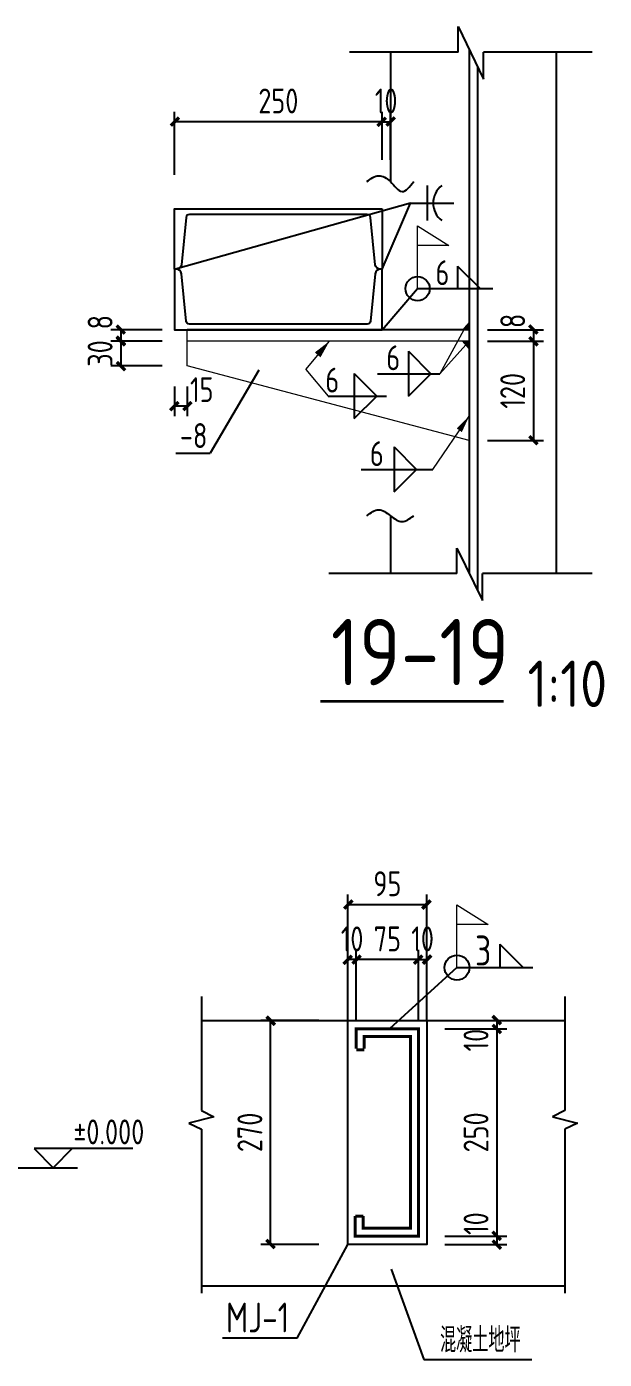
# Model space of a CAD drawing. Header units: millimetres. Extents: x 865490 to 879904, y 39442 to 44891.
# Drawn here: x 876024.8 to 876094.4, y 39567.5 to 39728.2 of the extents above; entities that cross this region are included whole.
import ezdxf

# ---------------------------------------------------------------- set-up
doc = ezdxf.new("R2010")
doc.units = ezdxf.units.MM
doc.header["$LTSCALE"] = 1000
doc.header["$MEASUREMENT"] = 0
for name, color, linetype in [('D1', 112, 'Continuous'), ('D2', 6, 'Continuous'), ('DIM', 7, 'Continuous'), ('M_Prof', 2, 'Continuous'), ('Prof', 2, 'Continuous'), ('THIN', 7, 'Continuous'), ('文字', 7, 'Continuous'), ('柱子', 8, 'Continuous'), ('桩', 6, 'Continuous')]:
    doc.layers.add(name, color=color, linetype=linetype)
for name, color, linetype, lineweight in [('D3', 62, 'Continuous', 9), ('数字', 3, 'Continuous', 9), ('细实线', 1, 'Continuous', 20)]:
    doc.layers.add(name, color=color, linetype=linetype, lineweight=lineweight)
doc.styles.add('GBHZ', font='gbenor.shx', dxfattribs={"width": 0.9, "bigfont": 'gbcbig.shx'})
doc.dimstyles.new('Y10', dxfattribs={"dimscale": 0, "dimtxt": 3, "dimasz": 0.01, "dimexe": 1.2, "dimexo": 1, "dimgap": 1, "dimtad": 1, "dimdec": 0, "dimlfac": 10, "dimzin": 0, "dimdsep": 46, "dimtxsty": 'GBHZ', "dimblk1": 'DX', "dimblk2": 'DX', "dimsah": 1, "dimcen": 0.09, "dimdle": 1, "dimadec": 0, "dimazin": 0, "dimtfac": 1, "dimtdec": 0, "dimtix": 1, "dimtmove": 2, "dimatfit": 3, "dimldrblk": 'DX', "dimfxl": 0, "dimtolj": 1, "dimtzin": 0, "dimarcsym": 0})

# ---------------------------------------------------------------- blocks, each defined once
blk = doc.blocks.new('DX')
at = {"color": 0, "linetype": 'ByBlock', "const_width": 40}
blk.add_lwpolyline([(-54, -51), (46, 49)], dxfattribs=at)
blk = doc.blocks.new('*D961')
at = {"layer": 'Defpoints', "color": 0, "linetype": 'ByBlock', "transparency": 16777216}
for p in [(876079.34, 39691.62), (876079.34, 39690.27), (876085.86, 39690.27)]:
    blk.add_point(p, dxfattribs=at)
at = {"layer": 'DIM', "color": 0, "linetype": 'ByBlock', "lineweight": -2, "transparency": 16777216}
for p, q in [((876080.34, 39691.62), (876087.06, 39691.62)), ((876085.86, 39691.63), (876085.86, 39691.64)), ((876085.86, 39691.62), (876085.86, 39690.27)), ((876080.34, 39690.27), (876087.06, 39690.27)), ((876085.86, 39690.26), (876085.86, 39690.25))]:
    blk.add_line(p, q, dxfattribs=at)
at = {"layer": 'DIM', "color": 0, "linetype": 'ByBlock', "lineweight": -2, "transparency": 16777216, "xscale": 0.01, "yscale": 0.01, "zscale": 0.01}
for p, rotation in [((876085.86, 39691.62), 270), ((876085.86, 39690.27), 90)]:
    blk.add_blockref('DX', p, dxfattribs=dict(at, rotation=rotation))
at = {"layer": 'DIM', "color": 0, "linetype": 'ByBlock', "transparency": 16777216, "insert": (876083.36, 39692.7), "char_height": 3, "attachment_point": 5, "rotation": 90, "style": 'GBHZ'}
blk.add_mtext('\\A1;8', dxfattribs=at)
blk = doc.blocks.new('*D962')
at = {"layer": 'Defpoints', "color": 0, "linetype": 'ByBlock', "transparency": 16777216}
for p in [(876079.34, 39690.27), (876079.34, 39678.27), (876085.86, 39678.27)]:
    blk.add_point(p, dxfattribs=at)
at = {"layer": 'DIM', "color": 0, "linetype": 'ByBlock', "lineweight": -2, "transparency": 16777216}
for p, q in [((876080.34, 39690.27), (876087.06, 39690.27)), ((876085.86, 39690.26), (876085.86, 39678.28)), ((876080.34, 39678.27), (876087.06, 39678.27))]:
    blk.add_line(p, q, dxfattribs=at)
at = {"layer": 'DIM', "color": 0, "linetype": 'ByBlock', "lineweight": -2, "transparency": 16777216, "xscale": 0.01, "yscale": 0.01, "zscale": 0.01}
for p, rotation in [((876085.86, 39690.27), 90), ((876085.86, 39678.27), 270)]:
    blk.add_blockref('DX', p, dxfattribs=dict(at, rotation=rotation))
at = {"layer": 'DIM', "color": 0, "linetype": 'ByBlock', "transparency": 16777216, "insert": (876083.36, 39684.27), "char_height": 3, "attachment_point": 5, "rotation": 90, "style": 'GBHZ'}
blk.add_mtext('\\A1;120', dxfattribs=at)
blk = doc.blocks.new('*D963')
at = {"layer": 'Defpoints', "color": 0, "linetype": 'ByBlock', "transparency": 16777216}
for p in [(876068.61, 39716.71), (876067.61, 39711.12), (876068.61, 39711.12)]:
    blk.add_point(p, dxfattribs=at)
at = {"layer": 'DIM', "color": 0, "linetype": 'ByBlock', "lineweight": -2, "transparency": 16777216}
for p, q in [((876067.61, 39712.12), (876067.61, 39717.91)), ((876068.61, 39712.12), (876068.61, 39717.91)), ((876067.6, 39716.71), (876067.59, 39716.71)), ((876067.61, 39716.71), (876068.61, 39716.71)), ((876068.62, 39716.71), (876068.63, 39716.71))]:
    blk.add_line(p, q, dxfattribs=at)
at = {"layer": 'DIM', "color": 0, "linetype": 'ByBlock', "lineweight": -2, "transparency": 16777216, "xscale": 0.01, "yscale": 0.01, "zscale": 0.01}
blk.add_blockref('DX', (876067.61, 39716.71), dxfattribs=at)
at = {"layer": 'DIM', "color": 0, "linetype": 'ByBlock', "lineweight": -2, "transparency": 16777216, "xscale": 0.01, "yscale": 0.01, "zscale": 0.01, "rotation": 180}
blk.add_blockref('DX', (876068.61, 39716.71), dxfattribs=at)
at = {"layer": 'DIM', "color": 0, "linetype": 'ByBlock', "transparency": 16777216, "insert": (876068.11, 39719.21), "char_height": 3, "attachment_point": 5, "style": 'GBHZ'}
blk.add_mtext('\\A1;10', dxfattribs=at)
blk = doc.blocks.new('*D964')
at = {"layer": 'Defpoints', "color": 0, "linetype": 'ByBlock', "transparency": 16777216}
for p in [(876042.09, 39691.62, 5), (876036.13, 39690.27), (876042.09, 39690.27, 5)]:
    blk.add_point(p, dxfattribs=at)
at = {"layer": 'DIM', "color": 0, "linetype": 'ByBlock', "lineweight": -2, "transparency": 16777216}
for p, q in [((876041.09, 39691.62), (876034.93, 39691.62)), ((876036.13, 39691.63), (876036.13, 39691.64)), ((876036.13, 39691.62), (876036.13, 39690.27)), ((876041.09, 39690.27), (876034.93, 39690.27)), ((876036.13, 39690.26), (876036.13, 39690.25))]:
    blk.add_line(p, q, dxfattribs=at)
at = {"layer": 'DIM', "color": 0, "linetype": 'ByBlock', "lineweight": -2, "transparency": 16777216, "xscale": 0.01, "yscale": 0.01, "zscale": 0.01}
for p, rotation in [((876036.13, 39691.62), 270), ((876036.13, 39690.27), 90)]:
    blk.add_blockref('DX', p, dxfattribs=dict(at, rotation=rotation))
at = {"layer": 'DIM', "color": 0, "linetype": 'ByBlock', "transparency": 16777216, "insert": (876033.63, 39692.54), "char_height": 3, "width": 0.8692, "attachment_point": 5, "rotation": 90, "style": 'GBHZ'}
blk.add_mtext('\\A1;8', dxfattribs=at)
blk = doc.blocks.new('*D965')
at = {"layer": 'Defpoints', "color": 0, "linetype": 'ByBlock', "transparency": 16777216}
for p in [(876042.09, 39690.27, 5), (876036.13, 39687.27), (876042.09, 39687.27, 5)]:
    blk.add_point(p, dxfattribs=at)
at = {"layer": 'DIM', "color": 0, "linetype": 'ByBlock', "lineweight": -2, "transparency": 16777216}
for p, q in [((876041.09, 39690.27), (876034.93, 39690.27)), ((876036.13, 39690.28), (876036.13, 39690.29)), ((876036.13, 39690.27), (876036.13, 39687.27)), ((876041.09, 39687.27), (876034.93, 39687.27)), ((876036.13, 39687.26), (876036.13, 39687.25))]:
    blk.add_line(p, q, dxfattribs=at)
at = {"layer": 'DIM', "color": 0, "linetype": 'ByBlock', "lineweight": -2, "transparency": 16777216, "xscale": 0.01, "yscale": 0.01, "zscale": 0.01}
for p, rotation in [((876036.13, 39690.27), 270), ((876036.13, 39687.27), 90)]:
    blk.add_blockref('DX', p, dxfattribs=dict(at, rotation=rotation))
at = {"layer": 'DIM', "color": 0, "linetype": 'ByBlock', "transparency": 16777216, "insert": (876033.63, 39688.77), "char_height": 3, "attachment_point": 5, "rotation": 90, "style": 'GBHZ'}
blk.add_mtext('\\A1;30', dxfattribs=at)
blk = doc.blocks.new('*D966')
at = {"layer": 'Defpoints', "color": 0, "linetype": 'ByBlock', "transparency": 16777216}
for p in [(876042.61, 39685.8, 5), (876044.11, 39685.8, 5), (876042.61, 39682.42)]:
    blk.add_point(p, dxfattribs=at)
at = {"layer": 'DIM', "color": 0, "linetype": 'ByBlock', "lineweight": -2, "transparency": 16777216}
for p, q in [((876042.61, 39684.8), (876042.61, 39681.22)), ((876044.11, 39684.8), (876044.11, 39681.22)), ((876042.6, 39682.42), (876042.59, 39682.42)), ((876044.11, 39682.42), (876042.61, 39682.42)), ((876044.12, 39682.42), (876044.13, 39682.42))]:
    blk.add_line(p, q, dxfattribs=at)
at = {"layer": 'DIM', "color": 0, "linetype": 'ByBlock', "lineweight": -2, "transparency": 16777216, "xscale": 0.01, "yscale": 0.01, "zscale": 0.01}
blk.add_blockref('DX', (876042.61, 39682.42), dxfattribs=at)
at = {"layer": 'DIM', "color": 0, "linetype": 'ByBlock', "lineweight": -2, "transparency": 16777216, "xscale": 0.01, "yscale": 0.01, "zscale": 0.01, "rotation": 180}
blk.add_blockref('DX', (876044.11, 39682.42), dxfattribs=at)
at = {"layer": 'DIM', "color": 0, "linetype": 'ByBlock', "transparency": 16777216, "insert": (876045.88, 39684.41), "char_height": 3, "attachment_point": 5, "style": 'GBHZ'}
blk.add_mtext('\\A1;15', dxfattribs=at)
blk = doc.blocks.new('*D969')
at = {"layer": 'Defpoints', "color": 0, "linetype": 'ByBlock', "transparency": 16777216}
for p in [(876042.61, 39716.71), (876067.61, 39711.12, 5), (876042.61, 39709.32, 5)]:
    blk.add_point(p, dxfattribs=at)
at = {"layer": 'DIM', "color": 0, "linetype": 'ByBlock', "lineweight": -2, "transparency": 16777216}
for p, q in [((876042.61, 39710.32), (876042.61, 39717.91)), ((876067.61, 39712.12), (876067.61, 39717.91)), ((876067.6, 39716.71), (876042.62, 39716.71))]:
    blk.add_line(p, q, dxfattribs=at)
at = {"layer": 'DIM', "color": 0, "linetype": 'ByBlock', "lineweight": -2, "transparency": 16777216, "xscale": 0.01, "yscale": 0.01, "zscale": 0.01, "rotation": 180}
blk.add_blockref('DX', (876042.61, 39716.71), dxfattribs=at)
at = {"layer": 'DIM', "color": 0, "linetype": 'ByBlock', "lineweight": -2, "transparency": 16777216, "xscale": 0.01, "yscale": 0.01, "zscale": 0.01}
blk.add_blockref('DX', (876067.61, 39716.71), dxfattribs=at)
at = {"layer": 'DIM', "color": 0, "linetype": 'ByBlock', "transparency": 16777216, "insert": (876055.11, 39719.21), "char_height": 3, "attachment_point": 5, "style": 'GBHZ'}
blk.add_mtext('\\A1;250', dxfattribs=at)
blk = doc.blocks.new('*D1401')
at = {"layer": 'Defpoints', "color": 0, "transparency": 16777216}
for p in [(876064.5, 39615.7), (876064.5, 39607.38), (876072, 39607.38)]:
    blk.add_point(p, dxfattribs=at)
at = {"layer": 'DIM', "color": 0, "lineweight": -2, "transparency": 16777216}
for p, q in [((876064.5, 39608.38), (876064.5, 39616.9)), ((876072, 39608.38), (876072, 39616.9)), ((876071.99, 39615.7), (876064.51, 39615.7))]:
    blk.add_line(p, q, dxfattribs=at)
at = {"layer": 'DIM', "color": 0, "lineweight": -2, "transparency": 16777216, "xscale": 0.01, "yscale": 0.01, "zscale": 0.01, "rotation": 180}
blk.add_blockref('DX', (876064.5, 39615.7), dxfattribs=at)
at = {"layer": 'DIM', "color": 0, "lineweight": -2, "transparency": 16777216, "xscale": 0.01, "yscale": 0.01, "zscale": 0.01}
blk.add_blockref('DX', (876072, 39615.7), dxfattribs=at)
at = {"layer": 'DIM', "color": 0, "transparency": 16777216, "insert": (876068.25, 39618.2), "char_height": 3, "attachment_point": 5, "style": 'GBHZ'}
blk.add_mtext('\\A1;75', dxfattribs=at)
blk = doc.blocks.new('*D1402')
at = {"layer": 'Defpoints', "color": 0, "transparency": 16777216}
for p in [(876063.5, 39615.7), (876063.5, 39608.38), (876064.5, 39607.38)]:
    blk.add_point(p, dxfattribs=at)
at = {"layer": 'DIM', "color": 0, "lineweight": -2, "transparency": 16777216}
for p, q in [((876063.5, 39609.38), (876063.5, 39616.9)), ((876064.5, 39608.38), (876064.5, 39616.9)), ((876063.49, 39615.7), (876063.48, 39615.7)), ((876064.5, 39615.7), (876063.5, 39615.7)), ((876064.51, 39615.7), (876064.52, 39615.7))]:
    blk.add_line(p, q, dxfattribs=at)
at = {"layer": 'DIM', "color": 0, "lineweight": -2, "transparency": 16777216, "xscale": 0.01, "yscale": 0.01, "zscale": 0.01}
blk.add_blockref('DX', (876063.5, 39615.7), dxfattribs=at)
at = {"layer": 'DIM', "color": 0, "lineweight": -2, "transparency": 16777216, "xscale": 0.01, "yscale": 0.01, "zscale": 0.01, "rotation": 180}
blk.add_blockref('DX', (876064.5, 39615.7), dxfattribs=at)
at = {"layer": 'DIM', "color": 0, "transparency": 16777216, "insert": (876064, 39618.2), "char_height": 3, "attachment_point": 5, "style": 'GBHZ'}
blk.add_mtext('\\A1;10', dxfattribs=at)
blk = doc.blocks.new('*D1403')
at = {"layer": 'Defpoints', "color": 0, "transparency": 16777216}
for p in [(876074.17, 39608.38), (876074.17, 39607.38), (876081.44, 39607.38)]:
    blk.add_point(p, dxfattribs=at)
at = {"layer": 'DIM', "color": 0, "lineweight": -2, "transparency": 16777216}
for p, q in [((876075.17, 39608.38), (876082.64, 39608.38)), ((876081.44, 39608.39), (876081.44, 39608.4)), ((876081.44, 39608.38), (876081.44, 39607.38)), ((876075.17, 39607.38), (876082.64, 39607.38)), ((876081.44, 39607.37), (876081.44, 39607.36))]:
    blk.add_line(p, q, dxfattribs=at)
at = {"layer": 'DIM', "color": 0, "lineweight": -2, "transparency": 16777216, "xscale": 0.01, "yscale": 0.01, "zscale": 0.01}
for p, rotation in [((876081.44, 39608.38), 270), ((876081.44, 39607.38), 90)]:
    blk.add_blockref('DX', p, dxfattribs=dict(at, rotation=rotation))
at = {"layer": 'DIM', "color": 0, "transparency": 16777216, "insert": (876078.94, 39606), "char_height": 3, "attachment_point": 5, "rotation": 90, "style": 'GBHZ'}
blk.add_mtext('\\A1;10', dxfattribs=at)
blk = doc.blocks.new('*D1404')
at = {"layer": 'Defpoints', "color": 0, "transparency": 16777216}
for p in [(876074.17, 39607.38), (876074.17, 39582.38), (876081.44, 39582.38)]:
    blk.add_point(p, dxfattribs=at)
at = {"layer": 'DIM', "color": 0, "lineweight": -2, "transparency": 16777216}
for p, q in [((876075.17, 39607.38), (876082.64, 39607.38)), ((876081.44, 39607.37), (876081.44, 39582.39)), ((876075.17, 39582.38), (876082.64, 39582.38))]:
    blk.add_line(p, q, dxfattribs=at)
at = {"layer": 'DIM', "color": 0, "lineweight": -2, "transparency": 16777216, "xscale": 0.01, "yscale": 0.01, "zscale": 0.01}
for p, rotation in [((876081.44, 39607.38), 90), ((876081.44, 39582.38), 270)]:
    blk.add_blockref('DX', p, dxfattribs=dict(at, rotation=rotation))
at = {"layer": 'DIM', "color": 0, "transparency": 16777216, "insert": (876078.94, 39594.88), "char_height": 3, "attachment_point": 5, "rotation": 90, "style": 'GBHZ'}
blk.add_mtext('\\A1;250', dxfattribs=at)
blk = doc.blocks.new('*D1405')
at = {"layer": 'Defpoints', "color": 0, "transparency": 16777216}
for p in [(876074.17, 39582.38), (876074.17, 39581.38), (876081.44, 39581.38)]:
    blk.add_point(p, dxfattribs=at)
at = {"layer": 'DIM', "color": 0, "lineweight": -2, "transparency": 16777216}
for p, q in [((876075.17, 39582.38), (876082.64, 39582.38)), ((876081.44, 39582.39), (876081.44, 39582.4)), ((876081.44, 39582.38), (876081.44, 39581.38)), ((876075.17, 39581.38), (876082.64, 39581.38)), ((876081.44, 39581.37), (876081.44, 39581.36))]:
    blk.add_line(p, q, dxfattribs=at)
at = {"layer": 'DIM', "color": 0, "lineweight": -2, "transparency": 16777216, "xscale": 0.01, "yscale": 0.01, "zscale": 0.01}
for p, rotation in [((876081.44, 39582.38), 270), ((876081.44, 39581.38), 90)]:
    blk.add_blockref('DX', p, dxfattribs=dict(at, rotation=rotation))
at = {"layer": 'DIM', "color": 0, "transparency": 16777216, "insert": (876078.94, 39583.88), "char_height": 3, "attachment_point": 5, "rotation": 90, "style": 'GBHZ'}
blk.add_mtext('\\A1;10', dxfattribs=at)
blk = doc.blocks.new('*D1406')
at = {"layer": 'Defpoints', "color": 0, "transparency": 16777216}
for p in [(876054.18, 39608.38), (876061, 39608.38), (876061, 39581.38)]:
    blk.add_point(p, dxfattribs=at)
at = {"layer": 'DIM', "color": 0, "lineweight": -2, "transparency": 16777216}
for p, q in [((876060, 39608.38), (876052.98, 39608.38)), ((876054.18, 39581.39), (876054.18, 39608.37)), ((876060, 39581.38), (876052.98, 39581.38))]:
    blk.add_line(p, q, dxfattribs=at)
at = {"layer": 'DIM', "color": 0, "lineweight": -2, "transparency": 16777216, "xscale": 0.01, "yscale": 0.01, "zscale": 0.01}
for p, rotation in [((876054.18, 39608.38), 90), ((876054.18, 39581.38), 270)]:
    blk.add_blockref('DX', p, dxfattribs=dict(at, rotation=rotation))
at = {"layer": 'DIM', "color": 0, "transparency": 16777216, "insert": (876051.68, 39594.88), "char_height": 3, "attachment_point": 5, "rotation": 90, "style": 'GBHZ'}
blk.add_mtext('\\A1;270', dxfattribs=at)
blk = doc.blocks.new('*D1407')
at = {"layer": 'Defpoints', "color": 0, "transparency": 16777216}
for p in [(876073, 39615.7), (876073, 39608.38), (876072, 39607.38)]:
    blk.add_point(p, dxfattribs=at)
at = {"layer": 'DIM', "color": 0, "lineweight": -2, "transparency": 16777216}
for p, q in [((876072, 39608.38), (876072, 39616.9)), ((876073, 39609.38), (876073, 39616.9)), ((876071.99, 39615.7), (876071.98, 39615.7)), ((876072, 39615.7), (876073, 39615.7)), ((876073.01, 39615.7), (876073.02, 39615.7))]:
    blk.add_line(p, q, dxfattribs=at)
at = {"layer": 'DIM', "color": 0, "lineweight": -2, "transparency": 16777216, "xscale": 0.01, "yscale": 0.01, "zscale": 0.01}
blk.add_blockref('DX', (876072, 39615.7), dxfattribs=at)
at = {"layer": 'DIM', "color": 0, "lineweight": -2, "transparency": 16777216, "xscale": 0.01, "yscale": 0.01, "zscale": 0.01, "rotation": 180}
blk.add_blockref('DX', (876073, 39615.7), dxfattribs=at)
at = {"layer": 'DIM', "color": 0, "transparency": 16777216, "insert": (876072.5, 39618.2), "char_height": 3, "attachment_point": 5, "style": 'GBHZ'}
blk.add_mtext('\\A1;10', dxfattribs=at)
blk = doc.blocks.new('*D1408')
at = {"layer": 'Defpoints', "color": 0, "transparency": 16777216}
for p in [(876073, 39622.35), (876063.5, 39607.38), (876073, 39607.38)]:
    blk.add_point(p, dxfattribs=at)
at = {"layer": 'DIM', "color": 0, "lineweight": -2, "transparency": 16777216}
for p, q in [((876063.5, 39608.38), (876063.5, 39623.55)), ((876073, 39608.38), (876073, 39623.55)), ((876063.51, 39622.35), (876072.99, 39622.35))]:
    blk.add_line(p, q, dxfattribs=at)
at = {"layer": 'DIM', "color": 0, "lineweight": -2, "transparency": 16777216, "xscale": 0.01, "yscale": 0.01, "zscale": 0.01, "rotation": 180}
blk.add_blockref('DX', (876063.5, 39622.35), dxfattribs=at)
at = {"layer": 'DIM', "color": 0, "lineweight": -2, "transparency": 16777216, "xscale": 0.01, "yscale": 0.01, "zscale": 0.01}
blk.add_blockref('DX', (876073, 39622.35), dxfattribs=at)
at = {"layer": 'DIM', "color": 0, "transparency": 16777216, "insert": (876068.25, 39624.85), "char_height": 3, "attachment_point": 5, "style": 'GBHZ'}
blk.add_mtext('\\A1;95', dxfattribs=at)

msp = doc.modelspace()

# ---------------------------------------------------------------- linework, layer by layer
at = {"color": 6, "linetype": 'ByBlock'}
for p, q in [((876076.643, 39614.741), (876068.5, 39607.379)), ((876057.386, 39570.091), (876063.5, 39581.379)), ((876057.386, 39570.091), (876048.393, 39570.091))]:
    msp.add_line(p, q, dxfattribs=at)
at = {"color": 6, "linetype": 'ByBlock', "elevation": 0}
msp.add_lwpolyline([(876063.5, 39608.379), (876073, 39608.379), (876073, 39581.379), (876063.5, 39581.379)], close=True, dxfattribs=at)
at = {"color": 6, "linetype": 'ByBlock', "const_width": 0.36}
for points in [[(876064.5, 39604.979), (876064.5, 39607.379), (876072, 39607.379), (876072, 39582.379), (876064.38, 39582.379), (876064.38, 39584.779)], [(876065.46, 39604.979), (876065.46, 39606.419), (876071.04, 39606.419), (876071.04, 39583.339), (876065.34, 39583.339), (876065.34, 39584.779)], [(876065.46, 39604.846), (876064.5, 39604.846)], [(876065.34, 39584.779), (876064.38, 39584.779)]]:
    msp.add_lwpolyline(points, dxfattribs=at)
at = {"color": 6, "linetype": 'ByBlock'}
msp.add_circle((876076.643, 39614.741), 1.5, dxfattribs=at)
at = {"layer": 'D1', "color": 251}
for p, q in [((876076.775, 39725.082, 5), (876076.775, 39728.168, 5)), ((876076.775, 39728.168, 5), (876079.852, 39721.846, 5)), ((876076.775, 39725.082, 5), (876063.669, 39725.082, 5)), ((876079.852, 39721.846, 5), (876079.852, 39725.082, 5)), ((876092.938, 39725.082, 5), (876079.852, 39725.082, 5)), ((876073.073, 39704.788, 10), (876073.073, 39709.007, 10)), ((876071.021, 39706.898, 10), (876042.72, 39698.923, 5)), ((876067.61, 39698.923, 5), (876071.021, 39706.898, 10)), ((876071.021, 39706.898, 10), (876076.247, 39706.898, 10)), ((876076.721, 39699.29), (876076.721, 39696.585)), ((876076.721, 39699.29), (876079.426, 39696.585)), ((876067.61, 39691.623, 5), (876071.894, 39696.585)), ((876071.894, 39696.585), (876080.977, 39696.585)), ((876070.801, 39689.032, 5), (876070.801, 39683.623, 5)), ((876070.801, 39689.032, 5), (876073.505, 39686.328, 5)), ((876064.269, 39686.344, 5), (876064.269, 39680.935, 5)), ((876064.269, 39686.344, 5), (876066.973, 39683.64, 5)), ((876067.046, 39686.328, 5), (876074.592, 39686.328, 5)), ((876070.801, 39683.623, 5), (876073.505, 39686.328, 5)), ((876061.127, 39683.64, 5), (876068.149, 39683.64, 5)), ((876064.269, 39680.935, 5), (876066.973, 39683.64, 5)), ((876069.072, 39677.503, 5), (876071.776, 39674.799, 5)), ((876069.072, 39677.503, 5), (876069.072, 39672.094, 5)), ((876065.1, 39674.799, 5), (876073.727, 39674.799, 5)), ((876069.072, 39672.094, 5), (876071.776, 39674.799, 5)), ((876076.624, 39665.316, 5), (876079.701, 39658.995, 5)), ((876076.624, 39662.23, 5), (876076.624, 39665.316, 5)), ((876076.624, 39662.23, 5), (876061.179, 39662.23, 5)), ((876079.701, 39658.995, 5), (876079.701, 39662.23, 5)), ((876092.938, 39662.23, 5), (876079.701, 39662.23, 5))]:
    msp.add_line(p, q, dxfattribs=at)
at = {"layer": 'D1'}
for p, q in [((876025.661, 39592.917), (876027.965, 39590.613)), ((876037.567, 39592.917), (876025.661, 39592.917)), ((876030.269, 39592.917), (876027.965, 39590.613))]:
    msp.add_line(p, q, dxfattribs=at)
at = {"layer": 'D1', "elevation": 0}
msp.add_lwpolyline([(876023.316, 39590.613), (876030.911, 39590.613)], dxfattribs=at)
at = {"layer": 'D1', "color": 251}
msp.add_circle((876071.894, 39696.585), 1.451, dxfattribs=at)
msp.add_arc((876076.425, 39706.898, 10), 2.662, 127.60773, 232.39227, dxfattribs=at)
at = {"layer": 'D2'}
for p, q in [((876078.11, 39725.425, 5), (876078.11, 39662.23, 5)), ((876068.61, 39725.082, 5), (876068.61, 39709.492, 5)), ((876088.61, 39725.082, 5), (876088.61, 39662.23, 5)), ((876079.11, 39723.371, 5), (876079.11, 39660.21, 5)), ((876078.11, 39691.623, 5), (876044.11, 39691.623, 5)), ((876068.61, 39669.219, 5), (876068.61, 39662.287, 5))]:
    msp.add_line(p, q, dxfattribs=at)
at = {"layer": 'D3'}
for p, q in [((876044.11, 39687.271, 5), (876044.11, 39691.623, 5)), ((876078.11, 39692.525, 5), (876077.338, 39691.623, 5)), ((876078.11, 39690.271, 5), (876044.11, 39690.271, 5)), ((876078.11, 39689.369, 5), (876077.338, 39690.271, 5)), ((876078.11, 39678.274, 5), (876044.11, 39687.271, 5))]:
    msp.add_line(p, q, dxfattribs=at)
at = {"layer": 'D3', "color": 251}
for p, q in [((876077.724, 39692.074, 5), (876074.592, 39686.328, 5)), ((876058.419, 39686.828, 5), (876061.284, 39690.271, 5)), ((876077.724, 39689.82, 5), (876074.592, 39686.328, 5)), ((876058.419, 39686.828, 5), (876061.127, 39683.64, 5)), ((876073.727, 39674.799, 5), (876078.11, 39681.203, 5))]:
    msp.add_line(p, q, dxfattribs=at)
at = {"layer": 'D3'}
for points in [[(876078.11, 39692.525, 5), (876078.11, 39691.623, 5), (876077.338, 39691.623, 5), (876078.11, 39691.623, 5)], [(876078.11, 39689.369, 5), (876078.11, 39690.271, 5), (876077.338, 39690.271, 5), (876078.11, 39690.271, 5)]]:
    msp.add_solid(points, dxfattribs=at)
at = {"layer": 'D3', "color": 251}
for points in [[(876059.509, 39688.894, 5), (876061.284, 39690.271, 5), (876059.509, 39688.894, 5), (876060.193, 39688.307, 5)], [(876076.611, 39679.741, 5), (876078.11, 39681.203, 5), (876076.611, 39679.741, 5), (876077.226, 39679.289, 5)]]:
    msp.add_solid(points, dxfattribs=at)
at = {"layer": 'DIM'}
for p, q in [((876045.839, 39608.379), (876089.661, 39608.379)), ((876045.839, 39576.379), (876089.661, 39576.379))]:
    msp.add_line(p, q, dxfattribs=at)
at = {"layer": 'M_Prof', "elevation": 5}
for points in [[(876067.61, 39706.223), (876067.61, 39698.923), (876067.39, 39698.923, -0.383864), (876066.785, 39699.467), (876066.214, 39705.177, 0.383864), (876065.83, 39705.523), (876044.39, 39705.523, 0.383864), (876044.005, 39705.177), (876043.434, 39699.467, -0.383864), (876042.83, 39698.923), (876042.61, 39698.923), (876042.61, 39706.223)], [(876067.61, 39691.623), (876067.61, 39698.923), (876067.39, 39698.923, 0.383864), (876066.785, 39698.379), (876066.214, 39692.669, -0.383864), (876065.83, 39692.323), (876044.39, 39692.323, -0.383864), (876044.005, 39692.669), (876043.434, 39698.379, 0.383864), (876042.83, 39698.923), (876042.61, 39698.923), (876042.61, 39691.623)]]:
    msp.add_lwpolyline(points, format="xyb", close=True, dxfattribs=at)
at = {"layer": 'Prof'}
for points in [[(876065.792, 39709.492, 5), (876067.201, 39710.197, 5), (876068.61, 39709.492, 5), (876070.018, 39708.288, 5), (876071.427, 39709.492, 5)], [(876065.792, 39669.219, 5), (876067.201, 39669.924, 5), (876068.61, 39669.219, 5), (876070.018, 39668.515, 5), (876071.427, 39669.219, 5)]]:
    msp.add_spline(points, degree=3, dxfattribs=at)
at = {"layer": 'THIN'}
for p, q in [((876045.839, 39611.274), (876045.839, 39597.504)), ((876089.661, 39611.274), (876089.661, 39597.504)), ((876047.339, 39596.754), (876044.339, 39596.004)), ((876045.839, 39597.504), (876047.339, 39596.754)), ((876089.661, 39597.504), (876088.161, 39596.754)), ((876088.161, 39596.754), (876091.161, 39596.004)), ((876044.339, 39596.004), (876045.839, 39595.254)), ((876045.839, 39595.254), (876045.839, 39575.484)), ((876091.161, 39596.004), (876089.661, 39595.254)), ((876089.661, 39595.254), (876089.661, 39575.484))]:
    msp.add_line(p, q, dxfattribs=at)
at = {"layer": '文字', "color": 6, "const_width": 0.32}
msp.add_lwpolyline([(876060.188, 39646.824), (876082.268, 39646.824)], dxfattribs=at)
at = {"layer": '柱子'}
for p, q in [((876068.721, 39578.377), (876072.648, 39567.519)), ((876072.648, 39567.519), (876085.646, 39567.519))]:
    msp.add_line(p, q, dxfattribs=at)
at = {"layer": '桩'}
for p, q in [((876052.758, 39686.752, 5), (876046.885, 39676.755, 5)), ((876042.737, 39676.755, 5), (876046.885, 39676.755, 5)), ((876081.821, 39617.554), (876084.634, 39614.741)), ((876081.821, 39617.554), (876081.821, 39614.741)), ((876076.643, 39614.741), (876085.802, 39614.741))]:
    msp.add_line(p, q, dxfattribs=at)
at = {"layer": '细实线', "color": 251}
for p, q in [((876071.894, 39696.585), (876071.894, 39704.147)), ((876071.894, 39704.147), (876075.65, 39701.775)), ((876075.65, 39701.775), (876071.894, 39701.775)), ((876076.643, 39614.741), (876076.643, 39622.303)), ((876076.643, 39622.303), (876080.4, 39619.931)), ((876080.4, 39619.931), (876076.643, 39619.931))]:
    msp.add_line(p, q, dxfattribs=at)
for points in [[(876071.894, 39701.775), (876071.894, 39704.147), (876075.65, 39701.775), (876071.894, 39701.775)], [(876076.643, 39619.931), (876076.643, 39622.303), (876080.4, 39619.931), (876076.643, 39619.931)]]:
    msp.add_solid(points, dxfattribs=at)

# ---------------------------------------------------------------- texts
at = {"style": 'GBHZ', "width": 0.9}
for s, p in [('3', (876078.825, 39615.002)), ('MJ-1', (876048.79, 39570.761))]:
    msp.add_text(s, height=3.6, dxfattribs=at).set_placement(p)
at = {"layer": 'D1', "style": 'GBHZ', "width": 0.9}
msp.add_text('%%P0.000', height=3, dxfattribs=at).set_placement((876030.403, 39593.436))
at = {"layer": '数字', "style": 'GBHZ', "width": 0.9}
for s, p in [('6', (876074.05, 39697.009)), ('6', (876068.129, 39686.752, 5)), ('6', (876060.781, 39684.063, 5)), ('-8', (876043.25, 39677.374, 5)), ('6', (876066.15, 39675.194, 5)), ('混凝土地坪', (876074.596, 39568.347))]:
    msp.add_text(s, height=3, dxfattribs=at).set_placement(p)
at = {"layer": '文字', "color": 6, "style": 'GBHZ'}
for s, height, p in [('19-19', 8, (876061.439, 39648.775)), ('1:10', 5.6, (876085.147, 39646.154))]:
    msp.add_text(s, height=height, dxfattribs=at).set_placement(p)

# ---------------------------------------------------------------- dimensions: what is measured, and where the dimension line sits
at = {"layer": 'DIM', "linetype": 'ByBlock'}
for base, p2, picture, middle in [((876042.61, 39716.714), (876042.61, 39709.319, 5), '*D969', (876055.11, 39719.214)), ((876068.61, 39716.714, 5), (876068.61, 39711.118, 5), '*D963', (876068.11, 39719.214, 5))]:
    dim = msp.add_linear_dim(base=base, p1=(876067.61, 39711.118, 5), p2=p2, dimstyle='Y10', override={"dimscale": 1}, dxfattribs=at)
    dim.commit()
    dim.dimension.update_dxf_attribs({"geometry": picture, "text_midpoint": middle})
for base, p1, p2, angle, picture, middle in [((876036.129, 39690.271), (876042.092, 39691.623, 5), (876042.092, 39690.271, 5), 90, '*D964', (876033.629, 39692.537)), ((876085.859, 39690.271, 5), (876079.342, 39691.623, 5), (876079.342, 39690.271, 5), 270, '*D961', (876083.359, 39692.704, 5))]:
    dim = msp.add_linear_dim(base=base, p1=p1, p2=p2, angle=angle, text='8', dimstyle='Y10', override={"dimscale": 1}, dxfattribs=at)
    dim.commit()
    dim.dimension.update_dxf_attribs({"geometry": picture, "text_midpoint": middle, "dimtype": 160})
for base, p1, p2, angle, picture, middle in [((876036.129, 39687.271), (876042.092, 39690.271, 5), (876042.092, 39687.271, 5), 90, '*D965', (876033.629, 39688.771)), ((876085.859, 39678.274, 5), (876079.342, 39690.271, 5), (876079.342, 39678.274, 5), 270, '*D962', (876083.359, 39684.272, 5))]:
    dim = msp.add_linear_dim(base=base, p1=p1, p2=p2, angle=angle, dimstyle='Y10', override={"dimscale": 1}, dxfattribs=at)
    dim.commit()
    dim.dimension.update_dxf_attribs({"geometry": picture, "text_midpoint": middle})
dim = msp.add_linear_dim(base=(876042.613, 39682.415), p1=(876044.11, 39685.797, 5), p2=(876042.613, 39685.797, 5), dimstyle='Y10', override={"dimscale": 1}, dxfattribs=at)
dim.commit()
dim.dimension.update_dxf_attribs({"geometry": '*D966', "text_midpoint": (876045.881, 39684.414), "dimtype": 160})
at = {"layer": 'DIM'}
for base, p1, p2, picture, middle in [((876073, 39622.349), (876063.5, 39607.379), (876073, 39607.379), '*D1408', (876068.25, 39624.849)), ((876063.5, 39615.699), (876064.5, 39607.379), (876063.5, 39608.379), '*D1402', (876064, 39618.199)), ((876064.5, 39615.699), (876072, 39607.379), (876064.5, 39607.379), '*D1401', (876068.25, 39618.199))]:
    dim = msp.add_linear_dim(base=base, p1=p1, p2=p2, dimstyle='Y10', override={"dimscale": 1}, dxfattribs=at)
    dim.commit()
    dim.dimension.update_dxf_attribs({"geometry": picture, "text_midpoint": middle})
for base, p1, p2, angle, picture, middle in [((876073, 39615.699), (876072, 39607.379), (876073, 39608.379), 180, '*D1407', (876072.5, 39618.199)), ((876054.182, 39608.379), (876061, 39581.379), (876061, 39608.379), 90, '*D1406', (876051.682, 39594.879)), ((876081.441, 39582.379), (876074.172, 39607.379), (876074.172, 39582.379), 90, '*D1404', (876078.941, 39594.879))]:
    dim = msp.add_linear_dim(base=base, p1=p1, p2=p2, angle=angle, dimstyle='Y10', override={"dimscale": 1}, dxfattribs=at)
    dim.commit()
    dim.dimension.update_dxf_attribs({"geometry": picture, "text_midpoint": middle})
for base, p1, p2, picture, middle in [((876081.441, 39607.379), (876074.172, 39608.379), (876074.172, 39607.379), '*D1403', (876078.941, 39606)), ((876081.441, 39581.379), (876074.172, 39582.379), (876074.172, 39581.379), '*D1405', (876078.941, 39583.876))]:
    dim = msp.add_linear_dim(base=base, p1=p1, p2=p2, angle=90, dimstyle='Y10', override={"dimscale": 1}, dxfattribs=at)
    dim.commit()
    dim.dimension.update_dxf_attribs({"geometry": picture, "text_midpoint": middle, "dimtype": 160})

doc.saveas('drawing.dxf')
